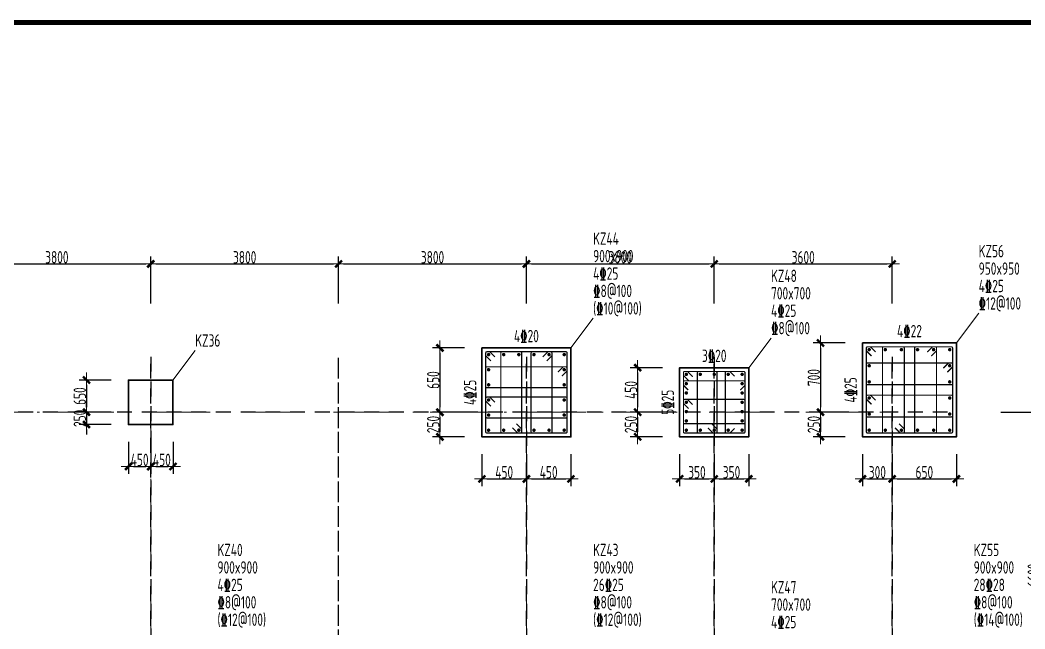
# Model space of a CAD drawing. Header units: millimetres. Extents: x 539196 to 807275, y 431843 to 1156631.
# Drawn here: x 632225 to 652553, y 921673 to 933993 of the extents above; entities that cross this region are included whole.
import ezdxf
from ezdxf.enums import TextEntityAlignment as Align

# ---------------------------------------------------------------- set-up
doc = ezdxf.new("R2010")
doc.units = ezdxf.units.MM
doc.header["$MEASUREMENT"] = 0
for name, pattern in [('DOTE', [2.42, 2, -0.2, 0.02, -0.2]), ('点划线', [1850, 1200, -300, 50, -300]), ('虚线', [500, 300, -200])]:
    doc.linetypes.add(name, pattern=pattern)
doc.layers.add('DOTE', color=1, linetype='DOTE')
doc.layers.add('PUB_TITLE', color=4, linetype='Continuous')
for name, color, linetype, lineweight in [('柱原位标注', 7, 'Continuous', 18), ('柱尺寸标注', 3, 'Continuous', 18), ('柱标注引线', 2, 'Continuous', 18), ('柱箍筋', 1, 'Continuous', 25), ('柱纵筋', 1, 'Continuous', 70), ('柱集中标注', 2, 'Continuous', 18), ('砼柱', 2, 'Continuous', 35), ('网格', 9, '点划线', 18), ('轴线标注', 3, 'Continuous', 18)]:
    doc.layers.add(name, color=color, linetype=linetype, lineweight=lineweight)
doc.styles.add('样式 1_yjk_yjk_yjk_yjk', font='yjkeng.shx', dxfattribs={"width": 0.7, "bigfont": 'yjkchn.shx'})
doc.dimstyles.new('盈建科结构_yjk_yjk_yjk_yjk', dxfattribs={"dimscale": 100, "dimtxt": 2.5, "dimasz": 1, "dimexe": 1.5, "dimexo": 0.625, "dimgap": 0.1, "dimtad": 1, "dimdec": 0, "dimrnd": 1, "dimzin": 0, "dimdsep": 46, "dimtxsty": '样式 1_yjk_yjk_yjk_yjk', "dimblk": '_yjkbk', "dimblk1": 'ARCHTICK', "dimblk2": 'ARCHTICK', "dimcen": 0.09, "dimadec": 0, "dimazin": 0, "dimtfac": 1, "dimtdec": 4, "dimtix": 1, "dimtmove": 2, "dimatfit": 3, "dimfxl": 0, "dimtolj": 1, "dimtzin": 0, "dimarcsym": 0})

# ---------------------------------------------------------------- blocks, each defined once
blk = doc.blocks.new('_yjkbk')
blk.add_line((-1, 0), (1.5, 0))
blk.add_lwpolyline([(-0.7, -0.7, 0.5, 0.5, 0), (0.7, 0.7, 0.5, 0.5, 0)], format="xyseb")
blk = doc.blocks.new('*D1374')
at = {"layer": 'Defpoints', "color": 0}
for p in [(634418, 925809), (634868, 925809), (634868, 924959)]:
    blk.add_point(p, dxfattribs=at)
at = {"layer": '柱尺寸标注', "color": 0, "lineweight": -2}
for p, q in [((634418, 925459), (634418, 924809)), ((634868, 925459), (634868, 924809)), ((634518, 924959), (634768, 924959))]:
    blk.add_line(p, q, dxfattribs=at)
at = {"layer": '柱尺寸标注', "color": 0, "lineweight": -2, "xscale": 100, "yscale": 100, "zscale": 100, "rotation": 180}
blk.add_blockref('_yjkbk', (634418, 924959), dxfattribs=at)
at = {"layer": '柱尺寸标注', "color": 0, "lineweight": -2, "xscale": 100, "yscale": 100, "zscale": 100}
blk.add_blockref('_yjkbk', (634868, 924959), dxfattribs=at)
at = {"layer": '柱尺寸标注', "color": 0, "insert": (634643, 925094), "char_height": 250, "attachment_point": 5, "style": '样式 1_yjk_yjk_yjk_yjk'}
blk.add_mtext('\\A1;450', dxfattribs=at)
blk = doc.blocks.new('_ARCHTICK')
at = {"color": 0, "linetype": 'ByBlock', "const_width": 0.15}
blk.add_lwpolyline([(-0.5, -0.5), (0.5, 0.5)], dxfattribs=at)
blk = doc.blocks.new('*D1375')
at = {"layer": 'Defpoints', "color": 0}
for p in [(634868, 925809), (635318, 925809), (635318, 924959)]:
    blk.add_point(p, dxfattribs=at)
at = {"layer": '柱尺寸标注', "color": 0, "lineweight": -2}
for p, q in [((634868, 925459), (634868, 924809)), ((635318, 925459), (635318, 924809)), ((634968, 924959), (635218, 924959))]:
    blk.add_line(p, q, dxfattribs=at)
at = {"layer": '柱尺寸标注', "color": 0, "lineweight": -2, "xscale": 100, "yscale": 100, "zscale": 100, "rotation": 180}
blk.add_blockref('_yjkbk', (634868, 924959), dxfattribs=at)
at = {"layer": '柱尺寸标注', "color": 0, "lineweight": -2, "xscale": 100, "yscale": 100, "zscale": 100}
blk.add_blockref('_yjkbk', (635318, 924959), dxfattribs=at)
at = {"layer": '柱尺寸标注', "color": 0, "insert": (635093, 925094), "char_height": 250, "attachment_point": 5, "style": '样式 1_yjk_yjk_yjk_yjk'}
blk.add_mtext('\\A1;450', dxfattribs=at)
blk = doc.blocks.new('*D1376')
at = {"layer": 'Defpoints', "color": 0}
for p in [(634418, 926709), (633568, 926059), (634418, 926059)]:
    blk.add_point(p, dxfattribs=at)
at = {"layer": '柱尺寸标注', "color": 0, "lineweight": -2}
for p, q in [((634068, 926709), (633418, 926709)), ((633568, 926609), (633568, 926159)), ((634068, 926059), (633418, 926059))]:
    blk.add_line(p, q, dxfattribs=at)
at = {"layer": '柱尺寸标注', "color": 0, "lineweight": -2, "xscale": 100, "yscale": 100, "zscale": 100}
for p, rotation in [((633568, 926709), 90), ((633568, 926059), 270)]:
    blk.add_blockref('_yjkbk', p, dxfattribs=dict(at, rotation=rotation))
at = {"layer": '柱尺寸标注', "color": 0, "insert": (633433, 926384), "char_height": 250, "attachment_point": 5, "rotation": 90, "style": '样式 1_yjk_yjk_yjk_yjk'}
blk.add_mtext('\\A1;650', dxfattribs=at)
blk = doc.blocks.new('*D1377')
at = {"layer": 'Defpoints', "color": 0}
for p in [(634418, 926059), (633568, 925809), (634418, 925809)]:
    blk.add_point(p, dxfattribs=at)
at = {"layer": '柱尺寸标注', "color": 0, "lineweight": -2}
for p, q in [((633568, 926159), (633568, 926259)), ((634068, 926059), (633418, 926059)), ((633568, 926059), (633568, 925809)), ((634068, 925809), (633418, 925809)), ((633568, 925709), (633568, 925609))]:
    blk.add_line(p, q, dxfattribs=at)
at = {"layer": '柱尺寸标注', "color": 0, "lineweight": -2, "xscale": 100, "yscale": 100, "zscale": 100}
for p, rotation in [((633568, 926059), 270), ((633568, 925809), 90)]:
    blk.add_blockref('_yjkbk', p, dxfattribs=dict(at, rotation=rotation))
at = {"layer": '柱尺寸标注', "color": 0, "insert": (633433, 925934), "char_height": 250, "attachment_point": 5, "rotation": 90, "style": '样式 1_yjk_yjk_yjk_yjk'}
blk.add_mtext('\\A1;250', dxfattribs=at)
blk = doc.blocks.new('*D1390')
at = {"layer": 'Defpoints', "color": 0}
for p in [(641568, 925559), (642468, 925559), (642468, 924709)]:
    blk.add_point(p, dxfattribs=at)
at = {"layer": '柱尺寸标注', "color": 0, "lineweight": -2}
for p, q in [((641568, 925209), (641568, 924559)), ((642468, 925209), (642468, 924559)), ((641668, 924709), (642368, 924709))]:
    blk.add_line(p, q, dxfattribs=at)
at = {"layer": '柱尺寸标注', "color": 0, "lineweight": -2, "xscale": 100, "yscale": 100, "zscale": 100, "rotation": 180}
blk.add_blockref('_yjkbk', (641568, 924709), dxfattribs=at)
at = {"layer": '柱尺寸标注', "color": 0, "lineweight": -2, "xscale": 100, "yscale": 100, "zscale": 100}
blk.add_blockref('_yjkbk', (642468, 924709), dxfattribs=at)
at = {"layer": '柱尺寸标注', "color": 0, "insert": (642018, 924844), "char_height": 250, "attachment_point": 5, "style": '样式 1_yjk_yjk_yjk_yjk'}
blk.add_mtext('\\A1;450', dxfattribs=at)
blk = doc.blocks.new('*D1391')
at = {"layer": 'Defpoints', "color": 0}
for p in [(642468, 925559), (643368, 925559), (643368, 924709)]:
    blk.add_point(p, dxfattribs=at)
at = {"layer": '柱尺寸标注', "color": 0, "lineweight": -2}
for p, q in [((642468, 925209), (642468, 924559)), ((643368, 925209), (643368, 924559)), ((642568, 924709), (643268, 924709))]:
    blk.add_line(p, q, dxfattribs=at)
at = {"layer": '柱尺寸标注', "color": 0, "lineweight": -2, "xscale": 100, "yscale": 100, "zscale": 100, "rotation": 180}
blk.add_blockref('_yjkbk', (642468, 924709), dxfattribs=at)
at = {"layer": '柱尺寸标注', "color": 0, "lineweight": -2, "xscale": 100, "yscale": 100, "zscale": 100}
blk.add_blockref('_yjkbk', (643368, 924709), dxfattribs=at)
at = {"layer": '柱尺寸标注', "color": 0, "insert": (642918, 924844), "char_height": 250, "attachment_point": 5, "style": '样式 1_yjk_yjk_yjk_yjk'}
blk.add_mtext('\\A1;450', dxfattribs=at)
blk = doc.blocks.new('*D1392')
at = {"layer": 'Defpoints', "color": 0}
for p in [(641568, 927359), (640718, 926059), (641568, 926059)]:
    blk.add_point(p, dxfattribs=at)
at = {"layer": '柱尺寸标注', "color": 0, "lineweight": -2}
for p, q in [((641218, 927359), (640568, 927359)), ((640718, 927259), (640718, 926159)), ((641218, 926059), (640568, 926059))]:
    blk.add_line(p, q, dxfattribs=at)
at = {"layer": '柱尺寸标注', "color": 0, "lineweight": -2, "xscale": 100, "yscale": 100, "zscale": 100}
for p, rotation in [((640718, 927359), 90), ((640718, 926059), 270)]:
    blk.add_blockref('_yjkbk', p, dxfattribs=dict(at, rotation=rotation))
at = {"layer": '柱尺寸标注', "color": 0, "insert": (640583, 926709), "char_height": 250, "attachment_point": 5, "rotation": 90, "style": '样式 1_yjk_yjk_yjk_yjk'}
blk.add_mtext('\\A1;650', dxfattribs=at)
blk = doc.blocks.new('*D1393')
at = {"layer": 'Defpoints', "color": 0}
for p in [(641568, 926059), (640718, 925559), (641568, 925559)]:
    blk.add_point(p, dxfattribs=at)
at = {"layer": '柱尺寸标注', "color": 0, "lineweight": -2}
for p, q in [((641218, 926059), (640568, 926059)), ((640718, 925959), (640718, 925659)), ((641218, 925559), (640568, 925559))]:
    blk.add_line(p, q, dxfattribs=at)
at = {"layer": '柱尺寸标注', "color": 0, "lineweight": -2, "xscale": 100, "yscale": 100, "zscale": 100}
for p, rotation in [((640718, 926059), 90), ((640718, 925559), 270)]:
    blk.add_blockref('_yjkbk', p, dxfattribs=dict(at, rotation=rotation))
at = {"layer": '柱尺寸标注', "color": 0, "insert": (640583, 925809), "char_height": 250, "attachment_point": 5, "rotation": 90, "style": '样式 1_yjk_yjk_yjk_yjk'}
blk.add_mtext('\\A1;250', dxfattribs=at)
blk = doc.blocks.new('*D1534')
at = {"layer": 'Defpoints', "color": 0}
for p in [(645568, 925559), (646268, 925559), (646268, 924709)]:
    blk.add_point(p, dxfattribs=at)
at = {"layer": '柱尺寸标注', "color": 0, "lineweight": -2}
for p, q in [((645568, 925209), (645568, 924559)), ((646268, 925209), (646268, 924559)), ((645668, 924709), (646168, 924709))]:
    blk.add_line(p, q, dxfattribs=at)
at = {"layer": '柱尺寸标注', "color": 0, "lineweight": -2, "xscale": 100, "yscale": 100, "zscale": 100, "rotation": 180}
blk.add_blockref('_yjkbk', (645568, 924709), dxfattribs=at)
at = {"layer": '柱尺寸标注', "color": 0, "lineweight": -2, "xscale": 100, "yscale": 100, "zscale": 100}
blk.add_blockref('_yjkbk', (646268, 924709), dxfattribs=at)
at = {"layer": '柱尺寸标注', "color": 0, "insert": (645918, 924844), "char_height": 250, "attachment_point": 5, "style": '样式 1_yjk_yjk_yjk_yjk'}
blk.add_mtext('\\A1;350', dxfattribs=at)
blk = doc.blocks.new('*D1535')
at = {"layer": 'Defpoints', "color": 0}
for p in [(646268, 925559), (646968, 925559), (646968, 924709)]:
    blk.add_point(p, dxfattribs=at)
at = {"layer": '柱尺寸标注', "color": 0, "lineweight": -2}
for p, q in [((646268, 925209), (646268, 924559)), ((646968, 925209), (646968, 924559)), ((646368, 924709), (646868, 924709))]:
    blk.add_line(p, q, dxfattribs=at)
at = {"layer": '柱尺寸标注', "color": 0, "lineweight": -2, "xscale": 100, "yscale": 100, "zscale": 100, "rotation": 180}
blk.add_blockref('_yjkbk', (646268, 924709), dxfattribs=at)
at = {"layer": '柱尺寸标注', "color": 0, "lineweight": -2, "xscale": 100, "yscale": 100, "zscale": 100}
blk.add_blockref('_yjkbk', (646968, 924709), dxfattribs=at)
at = {"layer": '柱尺寸标注', "color": 0, "insert": (646618, 924844), "char_height": 250, "attachment_point": 5, "style": '样式 1_yjk_yjk_yjk_yjk'}
blk.add_mtext('\\A1;350', dxfattribs=at)
blk = doc.blocks.new('*D1536')
at = {"layer": 'Defpoints', "color": 0}
for p in [(645568, 926959), (644718, 926059), (645568, 926059)]:
    blk.add_point(p, dxfattribs=at)
at = {"layer": '柱尺寸标注', "color": 0, "lineweight": -2}
for p, q in [((645218, 926959), (644568, 926959)), ((644718, 926859), (644718, 926159)), ((645218, 926059), (644568, 926059))]:
    blk.add_line(p, q, dxfattribs=at)
at = {"layer": '柱尺寸标注', "color": 0, "lineweight": -2, "xscale": 100, "yscale": 100, "zscale": 100}
for p, rotation in [((644718, 926959), 90), ((644718, 926059), 270)]:
    blk.add_blockref('_yjkbk', p, dxfattribs=dict(at, rotation=rotation))
at = {"layer": '柱尺寸标注', "color": 0, "insert": (644583, 926509), "char_height": 250, "attachment_point": 5, "rotation": 90, "style": '样式 1_yjk_yjk_yjk_yjk'}
blk.add_mtext('\\A1;450', dxfattribs=at)
blk = doc.blocks.new('*D1537')
at = {"layer": 'Defpoints', "color": 0}
for p in [(645568, 926059), (644718, 925559), (645568, 925559)]:
    blk.add_point(p, dxfattribs=at)
at = {"layer": '柱尺寸标注', "color": 0, "lineweight": -2}
for p, q in [((645218, 926059), (644568, 926059)), ((644718, 925959), (644718, 925659)), ((645218, 925559), (644568, 925559))]:
    blk.add_line(p, q, dxfattribs=at)
at = {"layer": '柱尺寸标注', "color": 0, "lineweight": -2, "xscale": 100, "yscale": 100, "zscale": 100}
for p, rotation in [((644718, 926059), 90), ((644718, 925559), 270)]:
    blk.add_blockref('_yjkbk', p, dxfattribs=dict(at, rotation=rotation))
at = {"layer": '柱尺寸标注', "color": 0, "insert": (644583, 925809), "char_height": 250, "attachment_point": 5, "rotation": 90, "style": '样式 1_yjk_yjk_yjk_yjk'}
blk.add_mtext('\\A1;250', dxfattribs=at)
blk = doc.blocks.new('*D1550')
at = {"layer": 'Defpoints', "color": 0}
for p in [(649268, 925559), (649868, 925559), (649868, 924709)]:
    blk.add_point(p, dxfattribs=at)
at = {"layer": '柱尺寸标注', "color": 0, "lineweight": -2}
for p, q in [((649268, 925209), (649268, 924559)), ((649868, 925209), (649868, 924559)), ((649368, 924709), (649768, 924709))]:
    blk.add_line(p, q, dxfattribs=at)
at = {"layer": '柱尺寸标注', "color": 0, "lineweight": -2, "xscale": 100, "yscale": 100, "zscale": 100, "rotation": 180}
blk.add_blockref('_yjkbk', (649268, 924709), dxfattribs=at)
at = {"layer": '柱尺寸标注', "color": 0, "lineweight": -2, "xscale": 100, "yscale": 100, "zscale": 100}
blk.add_blockref('_yjkbk', (649868, 924709), dxfattribs=at)
at = {"layer": '柱尺寸标注', "color": 0, "insert": (649568, 924844), "char_height": 250, "attachment_point": 5, "style": '样式 1_yjk_yjk_yjk_yjk'}
blk.add_mtext('\\A1;300', dxfattribs=at)
blk = doc.blocks.new('*D1551')
at = {"layer": 'Defpoints', "color": 0}
for p in [(649868, 925559), (651168, 925559), (651168, 924709)]:
    blk.add_point(p, dxfattribs=at)
at = {"layer": '柱尺寸标注', "color": 0, "lineweight": -2}
for p, q in [((649868, 925209), (649868, 924559)), ((651168, 925209), (651168, 924559)), ((649968, 924709), (651068, 924709))]:
    blk.add_line(p, q, dxfattribs=at)
at = {"layer": '柱尺寸标注', "color": 0, "lineweight": -2, "xscale": 100, "yscale": 100, "zscale": 100, "rotation": 180}
blk.add_blockref('_yjkbk', (649868, 924709), dxfattribs=at)
at = {"layer": '柱尺寸标注', "color": 0, "lineweight": -2, "xscale": 100, "yscale": 100, "zscale": 100}
blk.add_blockref('_yjkbk', (651168, 924709), dxfattribs=at)
at = {"layer": '柱尺寸标注', "color": 0, "insert": (650518, 924844), "char_height": 250, "attachment_point": 5, "style": '样式 1_yjk_yjk_yjk_yjk'}
blk.add_mtext('\\A1;650', dxfattribs=at)
blk = doc.blocks.new('*D1552')
at = {"layer": 'Defpoints', "color": 0}
for p in [(649268, 927459), (648418, 926059), (649268, 926059)]:
    blk.add_point(p, dxfattribs=at)
at = {"layer": '柱尺寸标注', "color": 0, "lineweight": -2}
for p, q in [((648918, 927459), (648268, 927459)), ((648418, 927359), (648418, 926159)), ((648918, 926059), (648268, 926059))]:
    blk.add_line(p, q, dxfattribs=at)
at = {"layer": '柱尺寸标注', "color": 0, "lineweight": -2, "xscale": 100, "yscale": 100, "zscale": 100}
for p, rotation in [((648418, 927459), 90), ((648418, 926059), 270)]:
    blk.add_blockref('_yjkbk', p, dxfattribs=dict(at, rotation=rotation))
at = {"layer": '柱尺寸标注', "color": 0, "insert": (648283, 926759), "char_height": 250, "attachment_point": 5, "rotation": 90, "style": '样式 1_yjk_yjk_yjk_yjk'}
blk.add_mtext('\\A1;700', dxfattribs=at)
blk = doc.blocks.new('*D1553')
at = {"layer": 'Defpoints', "color": 0}
for p in [(649268, 926059), (648418, 925559), (649268, 925559)]:
    blk.add_point(p, dxfattribs=at)
at = {"layer": '柱尺寸标注', "color": 0, "lineweight": -2}
for p, q in [((648918, 926059), (648268, 926059)), ((648418, 925959), (648418, 925659)), ((648918, 925559), (648268, 925559))]:
    blk.add_line(p, q, dxfattribs=at)
at = {"layer": '柱尺寸标注', "color": 0, "lineweight": -2, "xscale": 100, "yscale": 100, "zscale": 100}
for p, rotation in [((648418, 926059), 90), ((648418, 925559), 270)]:
    blk.add_blockref('_yjkbk', p, dxfattribs=dict(at, rotation=rotation))
at = {"layer": '柱尺寸标注', "color": 0, "insert": (648283, 925809), "char_height": 250, "attachment_point": 5, "rotation": 90, "style": '样式 1_yjk_yjk_yjk_yjk'}
blk.add_mtext('\\A1;250', dxfattribs=at)
blk = doc.blocks.new('*D1591')
at = {"layer": 'Defpoints', "color": 0}
for p in [(634868, 929059), (631068, 926059), (634868, 926059)]:
    blk.add_point(p, dxfattribs=at)
at = {"layer": '轴线标注', "color": 0, "lineweight": -2}
for p, q in [((631068, 928259), (631068, 929209)), ((631168, 929059), (634768, 929059)), ((634868, 928259), (634868, 929209))]:
    blk.add_line(p, q, dxfattribs=at)
at = {"layer": '轴线标注', "color": 0, "lineweight": -2, "xscale": 100, "yscale": 100, "zscale": 100, "rotation": 180}
blk.add_blockref('_yjkbk', (631068, 929059), dxfattribs=at)
at = {"layer": '轴线标注', "color": 0, "lineweight": -2, "xscale": 100, "yscale": 100, "zscale": 100}
blk.add_blockref('_yjkbk', (634868, 929059), dxfattribs=at)
at = {"layer": '轴线标注', "color": 0, "insert": (632968, 929194), "char_height": 250, "attachment_point": 5, "style": '样式 1_yjk_yjk_yjk_yjk'}
blk.add_mtext('\\A1;3800', dxfattribs=at)
blk = doc.blocks.new('*D1593')
at = {"layer": 'Defpoints', "color": 0}
for p in [(638668, 929059), (634868, 926059), (638668, 926059)]:
    blk.add_point(p, dxfattribs=at)
at = {"layer": '轴线标注', "color": 0, "lineweight": -2}
for p, q in [((634868, 928259), (634868, 929209)), ((634968, 929059), (638568, 929059)), ((638668, 928259), (638668, 929209))]:
    blk.add_line(p, q, dxfattribs=at)
at = {"layer": '轴线标注', "color": 0, "lineweight": -2, "xscale": 100, "yscale": 100, "zscale": 100, "rotation": 180}
blk.add_blockref('_yjkbk', (634868, 929059), dxfattribs=at)
at = {"layer": '轴线标注', "color": 0, "lineweight": -2, "xscale": 100, "yscale": 100, "zscale": 100}
blk.add_blockref('_yjkbk', (638668, 929059), dxfattribs=at)
at = {"layer": '轴线标注', "color": 0, "insert": (636768, 929194), "char_height": 250, "attachment_point": 5, "style": '样式 1_yjk_yjk_yjk_yjk'}
blk.add_mtext('\\A1;3800', dxfattribs=at)
blk = doc.blocks.new('*D1595')
at = {"layer": 'Defpoints', "color": 0}
for p in [(642468, 929059), (638668, 926059), (642468, 926059)]:
    blk.add_point(p, dxfattribs=at)
at = {"layer": '轴线标注', "color": 0, "lineweight": -2}
for p, q in [((638668, 928259), (638668, 929209)), ((638768, 929059), (642368, 929059)), ((642468, 928259), (642468, 929209))]:
    blk.add_line(p, q, dxfattribs=at)
at = {"layer": '轴线标注', "color": 0, "lineweight": -2, "xscale": 100, "yscale": 100, "zscale": 100, "rotation": 180}
blk.add_blockref('_yjkbk', (638668, 929059), dxfattribs=at)
at = {"layer": '轴线标注', "color": 0, "lineweight": -2, "xscale": 100, "yscale": 100, "zscale": 100}
blk.add_blockref('_yjkbk', (642468, 929059), dxfattribs=at)
at = {"layer": '轴线标注', "color": 0, "insert": (640568, 929194), "char_height": 250, "attachment_point": 5, "style": '样式 1_yjk_yjk_yjk_yjk'}
blk.add_mtext('\\A1;3800', dxfattribs=at)
blk = doc.blocks.new('*D1597')
at = {"layer": 'Defpoints', "color": 0}
for p in [(646268, 929059), (642468, 926059), (646268, 926059)]:
    blk.add_point(p, dxfattribs=at)
at = {"layer": '轴线标注', "color": 0, "lineweight": -2}
for p, q in [((642468, 928259), (642468, 929209)), ((642568, 929059), (646168, 929059)), ((646268, 928259), (646268, 929209))]:
    blk.add_line(p, q, dxfattribs=at)
at = {"layer": '轴线标注', "color": 0, "lineweight": -2, "xscale": 100, "yscale": 100, "zscale": 100, "rotation": 180}
blk.add_blockref('_yjkbk', (642468, 929059), dxfattribs=at)
at = {"layer": '轴线标注', "color": 0, "lineweight": -2, "xscale": 100, "yscale": 100, "zscale": 100}
blk.add_blockref('_yjkbk', (646268, 929059), dxfattribs=at)
at = {"layer": '轴线标注', "color": 0, "insert": (644368, 929194), "char_height": 250, "attachment_point": 5, "style": '样式 1_yjk_yjk_yjk_yjk'}
blk.add_mtext('\\A1;3800', dxfattribs=at)
blk = doc.blocks.new('*D1599')
at = {"layer": 'Defpoints', "color": 0}
for p in [(649868, 929059), (646268, 926059), (649868, 926059)]:
    blk.add_point(p, dxfattribs=at)
at = {"layer": '轴线标注', "color": 0, "lineweight": -2}
for p, q in [((646268, 928259), (646268, 929209)), ((646368, 929059), (649768, 929059)), ((649868, 928259), (649868, 929209))]:
    blk.add_line(p, q, dxfattribs=at)
at = {"layer": '轴线标注', "color": 0, "lineweight": -2, "xscale": 100, "yscale": 100, "zscale": 100, "rotation": 180}
blk.add_blockref('_yjkbk', (646268, 929059), dxfattribs=at)
at = {"layer": '轴线标注', "color": 0, "lineweight": -2, "xscale": 100, "yscale": 100, "zscale": 100}
blk.add_blockref('_yjkbk', (649868, 929059), dxfattribs=at)
at = {"layer": '轴线标注', "color": 0, "insert": (648068, 929194), "char_height": 250, "attachment_point": 5, "style": '样式 1_yjk_yjk_yjk_yjk'}
blk.add_mtext('\\A1;3600', dxfattribs=at)
blk = doc.blocks.new('*D1601')
at = {"layer": 'Defpoints', "color": 0}
for p in [(649868, 926059), (649868, 919459), (652868, 919459)]:
    blk.add_point(p, dxfattribs=at)
at = {"layer": '轴线标注', "color": 0, "lineweight": -2}
for p, q in [((652068, 926059), (653018, 926059)), ((652868, 925959), (652868, 919559)), ((652068, 919459), (653018, 919459))]:
    blk.add_line(p, q, dxfattribs=at)
at = {"layer": '轴线标注', "color": 0, "lineweight": -2, "xscale": 100, "yscale": 100, "zscale": 100}
for p, rotation in [((652868, 926059), 90), ((652868, 919459), 270)]:
    blk.add_blockref('_yjkbk', p, dxfattribs=dict(at, rotation=rotation))
at = {"layer": '轴线标注', "color": 0, "insert": (652733, 922759), "char_height": 250, "attachment_point": 5, "rotation": 90, "style": '样式 1_yjk_yjk_yjk_yjk'}
blk.add_mtext('\\A1;6600', dxfattribs=at)
blk = doc.blocks.new('jzzw')
at = {"layer": 'DOTE', "color": 1, "linetype": '虚线'}
for p, q in [((936386, 872027), (936386, 890469)), ((936386, 890469), (936386, 834829)), ((940186, 852149), (940186, 890469)), ((940186, 872027), (940186, 890469)), ((943986, 872027), (943986, 890469)), ((943986, 890469), (943986, 834829)), ((947786, 872027), (947786, 890469)), ((947786, 890469), (947786, 834829)), ((951386, 872027), (951386, 890469)), ((951386, 890469), (951386, 834829)), ((952506, 889349), (912186, 889349)), ((952506, 889349), (912186, 889349)), ((952506, 889349), (912186, 889349)), ((952506, 889349), (912186, 889349))]:
    blk.add_line(p, q, dxfattribs=at)

msp = doc.modelspace()

# ---------------------------------------------------------------- linework, layer by layer
at = {"layer": 'PUB_TITLE', "const_width": 100}
msp.add_lwpolyline([(604402.6, 853343), (661802.6, 853343), (661802.6, 933943), (604402.6, 933943)], close=True, dxfattribs=at)
at = {"layer": '柱标注引线'}
for p, q in [((651167.6, 927459.2), (651617.6, 928059.2)), ((643367.6, 927359.2), (643817.6, 927959.2)), ((646967.6, 926959.2), (647417.6, 927559.2)), ((635317.6, 926709.2), (635767.6, 927309.2))]:
    msp.add_line(p, q, dxfattribs=at)
at = {"layer": '柱箍筋', "const_width": 25}
for points in [[(649531.6, 927276.5), (649433.4, 927374.8, 0.1989124), (649416.6, 927381.7), (649368.8, 927381.7, 0.4142136), (649345.1, 927358), (649345.1, 925660.5, 0.4142136), (649368.8, 925636.7), (651066.3, 925636.7, 0.4142136), (651090.1, 925660.5), (651090.1, 927358, 0.4142136), (651066.3, 927381.7), (649368.8, 927381.7, 0.4142136), (649345.1, 927358), (649345.1, 927310.2, 0.1989124), (649352, 927293.5), (649450.3, 927195.2)], [(649925.5, 925742), (650023.8, 925643.7, 0.1989124), (650040.6, 925636.7), (650088.3, 925636.7, 0.4142136), (650112.1, 925660.5), (650112.1, 927358, 0.4142136), (650088.3, 927381.7), (649694.8, 927381.7, 0.4142136), (649671.1, 927358), (649671.1, 925660.5, 0.4142136), (649694.8, 925636.7), (650088.3, 925636.7, 0.4142136), (650112.1, 925660.5), (650112.1, 925708.2, 0.1989124), (650105.1, 925725), (650006.9, 925823.3)], [(650577.5, 927276.5), (650675.8, 927374.8, -0.1989124), (650692.6, 927381.7), (650740.3, 927381.7, -0.4142136), (650764.1, 927358), (650764.1, 925660.5, -0.4142136), (650740.3, 925636.7), (650346.8, 925636.7, -0.4142136), (650323.1, 925660.5), (650323.1, 927358, -0.4142136), (650346.8, 927381.7), (650740.3, 927381.7, -0.4142136), (650764.1, 927358), (650764.1, 927310.2, -0.1989124), (650757.1, 927293.5), (650658.9, 927195.2)], [(641831.6, 927176.5), (641733.4, 927274.8, 0.1989124), (641716.6, 927281.7), (641668.8, 927281.7, 0.4142136), (641645.1, 927258), (641645.1, 925660.5, 0.4142136), (641668.8, 925636.7), (643266.3, 925636.7, 0.4142136), (643290.1, 925660.5), (643290.1, 927258, 0.4142136), (643266.3, 927281.7), (641668.8, 927281.7, 0.4142136), (641645.1, 927258), (641645.1, 927210.2, 0.1989124), (641652, 927193.5), (641750.3, 927095.2)], [(642185.5, 925742), (642283.8, 925643.7, 0.1989124), (642300.6, 925636.7), (642348.3, 925636.7, 0.4142136), (642372.1, 925660.5), (642372.1, 927258, 0.4142136), (642348.3, 927281.7), (641974.8, 927281.7, 0.4142136), (641951.1, 927258), (641951.1, 925660.5, 0.4142136), (641974.8, 925636.7), (642348.3, 925636.7, 0.4142136), (642372.1, 925660.5), (642372.1, 925708.2, 0.1989124), (642365.1, 925725), (642266.9, 925823.3)], [(642797.5, 927176.5), (642895.8, 927274.8, -0.1989124), (642912.6, 927281.7), (642960.3, 927281.7, -0.4142136), (642984.1, 927258), (642984.1, 925660.5, -0.4142136), (642960.3, 925636.7), (642586.8, 925636.7, -0.4142136), (642563.1, 925660.5), (642563.1, 927258, -0.4142136), (642586.8, 927281.7), (642960.3, 927281.7, -0.4142136), (642984.1, 927258), (642984.1, 927210.2, -0.1989124), (642977.1, 927193.5), (642878.9, 927095.2)], [(643184.9, 926789.2), (643283.1, 926887.5, 0.1989124), (643290.1, 926904.2), (643290.1, 926952, 0.4142136), (643266.3, 926975.7), (641668.8, 926975.7, 0.4142136), (641645.1, 926952), (641645.1, 926578.5, 0.4142136), (641668.8, 926554.7), (643266.3, 926554.7, 0.4142136), (643290.1, 926578.5), (643290.1, 926952, 0.4142136), (643266.3, 926975.7), (643218.6, 926975.7, 0.1989124), (643201.8, 926968.8), (643103.5, 926870.5)], [(650984.9, 926869.2), (651083.1, 926967.5, 0.1989124), (651090.1, 926984.2), (651090.1, 927032, 0.4142136), (651066.3, 927055.7), (649368.8, 927055.7, 0.4142136), (649345.1, 927032), (649345.1, 926638.5, 0.4142136), (649368.8, 926614.7), (651066.3, 926614.7, 0.4142136), (651090.1, 926638.5), (651090.1, 927032, 0.4142136), (651066.3, 927055.7), (651018.6, 927055.7, 0.1989124), (651001.8, 927048.8), (650903.5, 926950.5)], [(645831.6, 926776.5), (645733.4, 926874.8, 0.1989124), (645716.6, 926881.7), (645668.8, 926881.7, 0.4142136), (645645.1, 926858), (645645.1, 925660.5, 0.4142136), (645668.8, 925636.7), (646866.3, 925636.7, 0.4142136), (646890.1, 925660.5), (646890.1, 926858, 0.4142136), (646866.3, 926881.7), (645668.8, 926881.7, 0.4142136), (645645.1, 926858), (645645.1, 926810.2, 0.1989124), (645652, 926793.5), (645750.3, 926695.2)], [(646138.5, 925742), (646236.8, 925643.7, 0.1989124), (646253.6, 925636.7), (646301.3, 925636.7, 0.4142136), (646325.1, 925660.5), (646325.1, 926858, 0.4142136), (646301.3, 926881.7), (645951.3, 926881.7, 0.4142136), (645927.6, 926858), (645927.6, 925660.5, 0.4142136), (645951.3, 925636.7), (646301.3, 925636.7, 0.4142136), (646325.1, 925660.5), (646325.1, 925708.2, 0.1989124), (646318.1, 925725), (646219.9, 925823.3)], [(646679.1, 925732.1), (646590.7, 925643.7, -0.131362), (646564.1, 925636.7), (646516.3, 925636.7, -0.4142136), (646492.6, 925660.5), (646492.6, 926858, -0.4142136), (646516.3, 926881.7), (646564.1, 926881.7, -0.131362), (646590.7, 926874.8), (646679.1, 926786.4)], [(645740.4, 926506.9), (645652, 926595.3, -0.131362), (645645.1, 926621.9), (645645.1, 926669.6, -0.4142136), (645668.8, 926693.4), (646866.3, 926693.4, -0.4142136), (646890.1, 926669.6), (646890.1, 926621.9, -0.131362), (646883.1, 926595.3), (646794.7, 926506.9)], [(641750.3, 926177.2), (641652, 926275.5, -0.1989124), (641645.1, 926292.2), (641645.1, 926340, -0.4142136), (641668.8, 926363.7), (643266.3, 926363.7, -0.4142136), (643290.1, 926340), (643290.1, 925966.5, -0.4142136), (643266.3, 925942.7), (641668.8, 925942.7, -0.4142136), (641645.1, 925966.5), (641645.1, 926340, -0.4142136), (641668.8, 926363.7), (641716.6, 926363.7, -0.1989124), (641733.4, 926356.8), (641831.6, 926258.5)], [(649450.3, 926217.2), (649352, 926315.5, -0.1989124), (649345.1, 926332.2), (649345.1, 926380, -0.4142136), (649368.8, 926403.7), (651066.3, 926403.7, -0.4142136), (651090.1, 926380), (651090.1, 925986.5, -0.4142136), (651066.3, 925962.7), (649368.8, 925962.7, -0.4142136), (649345.1, 925986.5), (649345.1, 926380, -0.4142136), (649368.8, 926403.7), (649416.6, 926403.7, -0.1989124), (649433.4, 926396.8), (649531.6, 926298.5)], [(645750.3, 926130.2), (645652, 926228.5, -0.1989124), (645645.1, 926245.2), (645645.1, 926293, -0.4142136), (645668.8, 926316.7), (646866.3, 926316.7, -0.4142136), (646890.1, 926293), (646890.1, 925848.8, -0.4142136), (646866.3, 925825.1), (645668.8, 925825.1, -0.4142136), (645645.1, 925848.8), (645645.1, 926293, -0.4142136), (645668.8, 926316.7), (645716.6, 926316.7, -0.1989124), (645733.4, 926309.8), (645831.6, 926211.5)]]:
    msp.add_lwpolyline(points, format="xyb", dxfattribs=at)
at = {"layer": '柱纵筋', "const_width": 35}
for points in [[(641720.1, 927224.2, 1), (641685.1, 927224.2, 1)], [(642026.1, 927224.2, 1), (641991.1, 927224.2, 1)], [(642332.1, 927224.2, 1), (642297.1, 927224.2, 1)], [(642638.1, 927224.2, 1), (642603.1, 927224.2, 1)], [(642944.1, 927224.2, 1), (642909.1, 927224.2, 1)], [(643250.1, 927224.2, 1), (643215.1, 927224.2, 1)], [(649420.1, 927324.2, 1), (649385.1, 927324.2, 1)], [(649746.1, 927324.2, 1), (649711.1, 927324.2, 1)], [(650072.1, 927324.2, 1), (650037.1, 927324.2, 1)], [(650398.1, 927324.2, 1), (650363.1, 927324.2, 1)], [(650724.1, 927324.2, 1), (650689.1, 927324.2, 1)], [(651050.1, 927324.2, 1), (651015.1, 927324.2, 1)], [(649420.1, 926998.2, 1), (649385.1, 926998.2, 1)], [(651050.1, 926998.2, 1), (651015.1, 926998.2, 1)], [(641720.1, 926918.2, 1), (641685.1, 926918.2, 1)], [(643250.1, 926918.2, 1), (643215.1, 926918.2, 1)], [(645720.1, 926824.2, 1), (645685.1, 926824.2, 1)], [(646002.6, 926824.2, 1), (645967.6, 926824.2, 1)], [(646285.1, 926824.2, 1), (646250.1, 926824.2, 1)], [(646567.6, 926824.2, 1), (646532.6, 926824.2, 1)], [(646850.1, 926824.2, 1), (646815.1, 926824.2, 1)], [(641720.1, 926612.2, 1), (641685.1, 926612.2, 1)], [(643250.1, 926612.2, 1), (643215.1, 926612.2, 1)], [(645720.1, 926635.9, 1), (645685.1, 926635.9, 1)], [(646850.1, 926635.9, 1), (646815.1, 926635.9, 1)], [(649420.1, 926672.2, 1), (649385.1, 926672.2, 1)], [(651050.1, 926672.2, 1), (651015.1, 926672.2, 1)], [(645720.1, 926447.6, 1), (645685.1, 926447.6, 1)], [(646850.1, 926447.6, 1), (646815.1, 926447.6, 1)], [(649420.1, 926346.2, 1), (649385.1, 926346.2, 1)], [(651050.1, 926346.2, 1), (651015.1, 926346.2, 1)], [(641720.1, 926306.2, 1), (641685.1, 926306.2, 1)], [(643250.1, 926306.2, 1), (643215.1, 926306.2, 1)], [(645720.1, 926259.2, 1), (645685.1, 926259.2, 1)], [(646850.1, 926259.2, 1), (646815.1, 926259.2, 1)], [(641720.1, 926000.2, 1), (641685.1, 926000.2, 1)], [(643250.1, 926000.2, 1), (643215.1, 926000.2, 1)], [(645720.1, 926070.9, 1), (645685.1, 926070.9, 1)], [(646850.1, 926070.9, 1), (646815.1, 926070.9, 1)], [(649420.1, 926020.2, 1), (649385.1, 926020.2, 1)], [(651050.1, 926020.2, 1), (651015.1, 926020.2, 1)], [(645720.1, 925882.6, 1), (645685.1, 925882.6, 1)], [(646850.1, 925882.6, 1), (646815.1, 925882.6, 1)], [(641720.1, 925694.2, 1), (641685.1, 925694.2, 1)], [(642026.1, 925694.2, 1), (641991.1, 925694.2, 1)], [(642332.1, 925694.2, 1), (642297.1, 925694.2, 1)], [(642638.1, 925694.2, 1), (642603.1, 925694.2, 1)], [(642944.1, 925694.2, 1), (642909.1, 925694.2, 1)], [(643250.1, 925694.2, 1), (643215.1, 925694.2, 1)], [(645720.1, 925694.2, 1), (645685.1, 925694.2, 1)], [(646002.6, 925694.2, 1), (645967.6, 925694.2, 1)], [(646285.1, 925694.2, 1), (646250.1, 925694.2, 1)], [(646567.6, 925694.2, 1), (646532.6, 925694.2, 1)], [(646850.1, 925694.2, 1), (646815.1, 925694.2, 1)], [(649420.1, 925694.2, 1), (649385.1, 925694.2, 1)], [(649746.1, 925694.2, 1), (649711.1, 925694.2, 1)], [(650072.1, 925694.2, 1), (650037.1, 925694.2, 1)], [(650398.1, 925694.2, 1), (650363.1, 925694.2, 1)], [(650724.1, 925694.2, 1), (650689.1, 925694.2, 1)], [(651050.1, 925694.2, 1), (651015.1, 925694.2, 1)]]:
    msp.add_lwpolyline(points, format="xyb", close=True, dxfattribs=at)
at = {"layer": '砼柱'}
for points in [[(651167.6, 927459.2), (649267.6, 927459.2), (649267.6, 925559.2), (651167.6, 925559.2)], [(643367.6, 927359.2), (641567.6, 927359.2), (641567.6, 925559.2), (643367.6, 925559.2)], [(646967.6, 926959.2), (645567.6, 926959.2), (645567.6, 925559.2), (646967.6, 925559.2)], [(635317.6, 926709.2), (634417.6, 926709.2), (634417.6, 925809.2), (635317.6, 925809.2)]]:
    msp.add_lwpolyline(points, close=True, dxfattribs=at)
at = {"layer": '网格'}
for p, q in [((631067.6, 926059.2), (634867.6, 926059.2)), ((634867.6, 919459.2), (634867.6, 926059.2)), ((634867.6, 926059.2), (638667.6, 926059.2)), ((638667.6, 926059.2), (642467.6, 926059.2)), ((642467.6, 919459.2), (642467.6, 926059.2)), ((642467.6, 926059.2), (646267.6, 926059.2)), ((646267.6, 919459.2), (646267.6, 926059.2)), ((646267.6, 926059.2), (649867.6, 926059.2)), ((649867.6, 919459.2), (649867.6, 926059.2))]:
    msp.add_line(p, q, dxfattribs=at)

# ---------------------------------------------------------------- block references
msp.add_blockref('jzzw', (-301518.2, 36710.3))

# ---------------------------------------------------------------- texts
at = {"layer": '柱原位标注', "linetype": 'Continuous', "style": '样式 1_yjk_yjk_yjk_yjk', "width": 0.7}
for s, p in [('4\x8422', (650217.6, 927499.2)), ('4\x8420', (642467.6, 927399.2)), ('3\x8420', (646267.6, 926999.2))]:
    msp.add_text(s, height=250, dxfattribs=at).set_placement(p, align=Align.BOTTOM_CENTER)
for s, p in [('4\x8425', (641527.6, 926459.2)), ('4\x8425', (649227.6, 926509.2)), ('5\x8425', (645527.6, 926259.2))]:
    msp.add_text(s, height=250, rotation=90, dxfattribs=at).set_placement(p, align=Align.BOTTOM_CENTER)
at = {"layer": '柱集中标注', "linetype": 'Continuous', "style": '样式 1_yjk_yjk_yjk_yjk', "width": 0.7}
for s, p in [('KZ44', (643817.6, 929370.2)), ('KZ56', (651617.6, 929117.5)), ('900x900', (643817.6, 929017.5)), ('950x950', (651617.6, 928764.7)), ('4\x8425', (643817.6, 928664.7)), ('KZ48', (647417.6, 928617.5)), ('\x848@100', (643817.6, 928312)), ('4\x8425', (651617.6, 928412)), ('700x700', (647417.6, 928264.7)), ('\x8412@100', (651617.6, 928059.2)), ('(\x8410@100)', (643817.6, 927959.2)), ('4\x8425', (647417.6, 927912)), ('\x848@100', (647417.6, 927559.2)), ('KZ36', (635767.6, 927309.2)), ('KZ40', (636217.6, 923070.2)), ('KZ43', (643817.6, 923070.2)), ('KZ55', (651517.6, 923070.2)), ('900x900', (636217.6, 922717.5)), ('900x900', (643817.6, 922717.5)), ('900x900', (651517.6, 922717.5)), ('4\x8425', (636217.6, 922364.7)), ('26\x8425', (643817.6, 922364.7)), ('KZ47', (647417.6, 922317.5)), ('28\x8428', (651517.6, 922364.7)), ('\x848@100', (636217.6, 922012)), ('\x848@100', (643817.6, 922012)), ('\x848@100', (651517.6, 922012)), ('700x700', (647417.6, 921964.7)), ('(\x8412@100)', (636217.6, 921659.2)), ('(\x8412@100)', (643817.6, 921659.2)), ('4\x8425', (647417.6, 921612)), ('(\x8414@100)', (651517.6, 921659.2))]:
    msp.add_text(s, height=250, dxfattribs=at).set_placement(p, align=Align.BOTTOM_LEFT)

# ---------------------------------------------------------------- dimensions: what is measured, and where the dimension line sits
at = {"layer": '柱尺寸标注'}
for p1, p2, override, picture, middle in [((649267.6, 927459.2), (649267.6, 926059.2), {"dimscale": 100, "dimtxt": 2.5, "dimasz": 1, "dimexe": 1.5, "dimexo": 3.5, "dimgap": 0.1, "dimtad": 1, "dimlfac": 0.5, "dimrnd": 5, "dimdle": 0, "dimfxlon": 0}, '*D1552', (648282.6, 926759.2)), ((641567.6, 927359.2), (641567.6, 926059.2), {"dimscale": 100, "dimtxt": 2.5, "dimasz": 1, "dimexe": 1.5, "dimexo": 3.5, "dimgap": 0.1, "dimtad": 1, "dimlfac": 0.5, "dimrnd": 5, "dimdle": 0, "dimfxlon": 0}, '*D1392', (640582.6, 926709.2)), ((645567.6, 926959.2), (645567.6, 926059.2), {"dimscale": 100, "dimtxt": 2.5, "dimasz": 1, "dimexe": 1.5, "dimexo": 3.5, "dimgap": 0.1, "dimtad": 1, "dimlfac": 0.5, "dimrnd": 5, "dimdle": 0, "dimfxlon": 0}, '*D1536', (644582.6, 926509.2)), ((634417.6, 926709.2), (634417.6, 926059.2), {"dimscale": 100, "dimtxt": 2.5, "dimasz": 1, "dimexe": 1.5, "dimexo": 3.5, "dimgap": 0.1, "dimtad": 1, "dimlfac": 1, "dimrnd": 5, "dimdle": 0, "dimfxlon": 0}, '*D1376', (633432.6, 926384.2)), ((634417.6, 926059.2), (634417.6, 925809.2), {"dimscale": 100, "dimtxt": 2.5, "dimasz": 1, "dimexe": 1.5, "dimexo": 3.5, "dimgap": 0.1, "dimtad": 1, "dimlfac": 1, "dimrnd": 5, "dimdle": 0, "dimfxlon": 0}, '*D1377', (633432.6, 925934.2)), ((641567.6, 926059.2), (641567.6, 925559.2), {"dimscale": 100, "dimtxt": 2.5, "dimasz": 1, "dimexe": 1.5, "dimexo": 3.5, "dimgap": 0.1, "dimtad": 1, "dimlfac": 0.5, "dimrnd": 5, "dimdle": 0, "dimfxlon": 0}, '*D1393', (640582.6, 925809.2)), ((645567.6, 926059.2), (645567.6, 925559.2), {"dimscale": 100, "dimtxt": 2.5, "dimasz": 1, "dimexe": 1.5, "dimexo": 3.5, "dimgap": 0.1, "dimtad": 1, "dimlfac": 0.5, "dimrnd": 5, "dimdle": 0, "dimfxlon": 0}, '*D1537', (644582.6, 925809.2)), ((649267.6, 926059.2), (649267.6, 925559.2), {"dimscale": 100, "dimtxt": 2.5, "dimasz": 1, "dimexe": 1.5, "dimexo": 3.5, "dimgap": 0.1, "dimtad": 1, "dimlfac": 0.5, "dimrnd": 5, "dimdle": 0, "dimfxlon": 0}, '*D1553', (648282.6, 925809.2)), ((634417.6, 925809.2), (634867.6, 925809.2), {"dimscale": 100, "dimtxt": 2.5, "dimasz": 1, "dimexe": 1.5, "dimexo": 3.5, "dimgap": 0.1, "dimtad": 1, "dimlfac": 1, "dimrnd": 5, "dimdle": 0, "dimfxlon": 0}, '*D1374', (634642.6, 925094.2)), ((634867.6, 925809.2), (635317.6, 925809.2), {"dimscale": 100, "dimtxt": 2.5, "dimasz": 1, "dimexe": 1.5, "dimexo": 3.5, "dimgap": 0.1, "dimtad": 1, "dimlfac": 1, "dimrnd": 5, "dimdle": 0, "dimfxlon": 0}, '*D1375', (635092.6, 925094.2)), ((641567.6, 925559.2), (642467.6, 925559.2), {"dimscale": 100, "dimtxt": 2.5, "dimasz": 1, "dimexe": 1.5, "dimexo": 3.5, "dimgap": 0.1, "dimtad": 1, "dimlfac": 0.5, "dimrnd": 5, "dimdle": 0, "dimfxlon": 0}, '*D1390', (642017.6, 924844.2)), ((642467.6, 925559.2), (643367.6, 925559.2), {"dimscale": 100, "dimtxt": 2.5, "dimasz": 1, "dimexe": 1.5, "dimexo": 3.5, "dimgap": 0.1, "dimtad": 1, "dimlfac": 0.5, "dimrnd": 5, "dimdle": 0, "dimfxlon": 0}, '*D1391', (642917.6, 924844.2)), ((645567.6, 925559.2), (646267.6, 925559.2), {"dimscale": 100, "dimtxt": 2.5, "dimasz": 1, "dimexe": 1.5, "dimexo": 3.5, "dimgap": 0.1, "dimtad": 1, "dimlfac": 0.5, "dimrnd": 5, "dimdle": 0, "dimfxlon": 0}, '*D1534', (645917.6, 924844.2)), ((646267.6, 925559.2), (646967.6, 925559.2), {"dimscale": 100, "dimtxt": 2.5, "dimasz": 1, "dimexe": 1.5, "dimexo": 3.5, "dimgap": 0.1, "dimtad": 1, "dimlfac": 0.5, "dimrnd": 5, "dimdle": 0, "dimfxlon": 0}, '*D1535', (646617.6, 924844.2)), ((649267.6, 925559.2), (649867.6, 925559.2), {"dimscale": 100, "dimtxt": 2.5, "dimasz": 1, "dimexe": 1.5, "dimexo": 3.5, "dimgap": 0.1, "dimtad": 1, "dimlfac": 0.5, "dimrnd": 5, "dimdle": 0, "dimfxlon": 0}, '*D1550', (649567.6, 924844.2)), ((649867.6, 925559.2), (651167.6, 925559.2), {"dimscale": 100, "dimtxt": 2.5, "dimasz": 1, "dimexe": 1.5, "dimexo": 3.5, "dimgap": 0.1, "dimtad": 1, "dimlfac": 0.5, "dimrnd": 5, "dimdle": 0, "dimfxlon": 0}, '*D1551', (650517.6, 924844.2))]:
    dim = msp.add_aligned_dim(p1=p1, p2=p2, distance=-850, dimstyle='盈建科结构_yjk_yjk_yjk_yjk', override=override, dxfattribs=at)
    dim.commit()
    dim.dimension.update_dxf_attribs({"geometry": picture, "text_midpoint": middle})
at = {"layer": '轴线标注'}
for p1, p2, picture, middle in [((631067.6, 926059.2), (634867.6, 926059.2), '*D1591', (632967.6, 929194.2)), ((634867.6, 926059.2), (638667.6, 926059.2), '*D1593', (636767.6, 929194.2)), ((638667.6, 926059.2), (642467.6, 926059.2), '*D1595', (640567.6, 929194.2)), ((642467.6, 926059.2), (646267.6, 926059.2), '*D1597', (644367.6, 929194.2)), ((646267.6, 926059.2), (649867.6, 926059.2), '*D1599', (648067.6, 929194.2)), ((649867.6, 926059.2), (649867.6, 919459.2), '*D1601', (652732.6, 922759.2))]:
    dim = msp.add_aligned_dim(p1=p1, p2=p2, distance=3000, dimstyle='盈建科结构_yjk_yjk_yjk_yjk', override={"dimscale": 100, "dimtxt": 2.5, "dimasz": 1, "dimexe": 1.5, "dimexo": 22, "dimgap": 0.1, "dimtad": 1, "dimlfac": 1, "dimrnd": 5, "dimdle": 0, "dimfxlon": 0}, dxfattribs=at)
    dim.commit()
    dim.dimension.update_dxf_attribs({"geometry": picture, "text_midpoint": middle})

doc.saveas('drawing.dxf')
